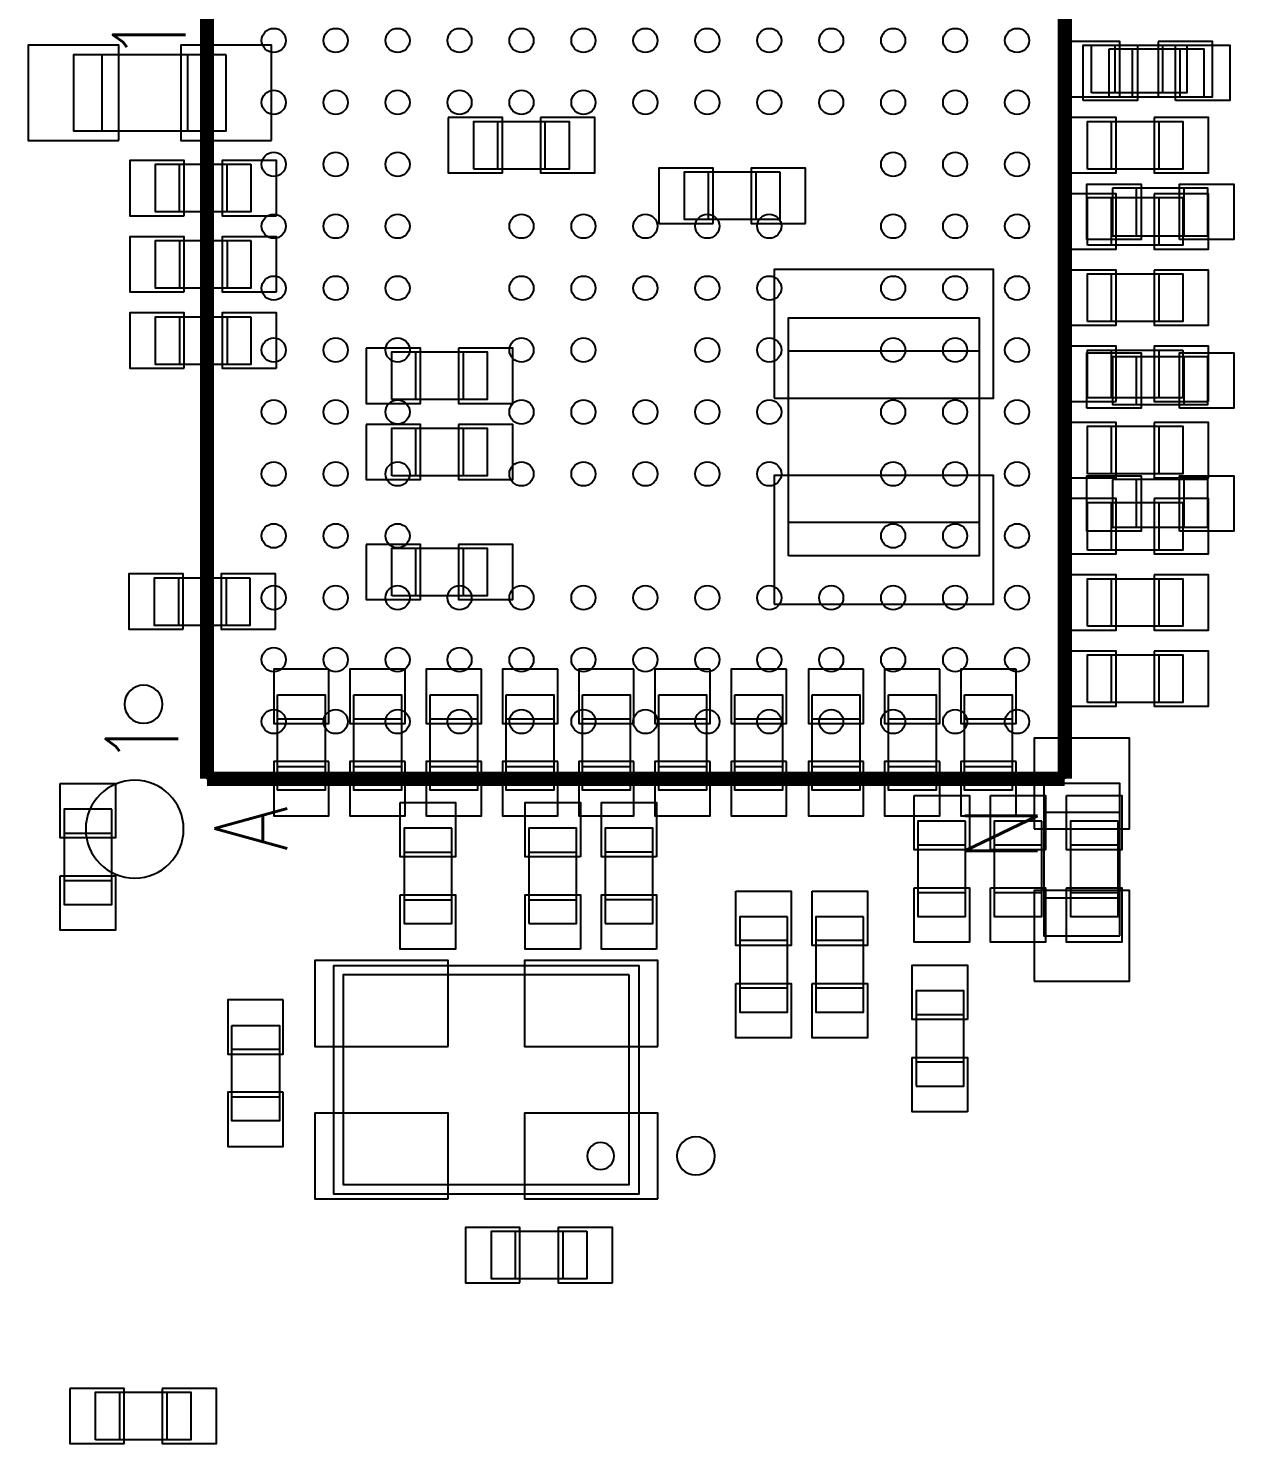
# Model space of a CAD drawing. Header units: millimetres. Extents: x -3139 to 3392, y -3139 to 3139.
# Drawn here: x 2877.15 to 2889.8, y -168.19 to -153.34 of the extents above; entities that cross this region are included whole.
import ezdxf

# ---------------------------------------------------------------- set-up
doc = ezdxf.new("R2010")
doc.units = ezdxf.units.MM
for name, color, linetype in [('PARTS_BOTTOM', 12, 'Continuous'), ('PARTS_TOP', 30, 'Continuous'), ('PINS_BOTTOM', 5, 'Continuous'), ('PINS_TOP', 1, 'Continuous'), ('SILK_BOTTOM', 85, 'Continuous'), ('SILK_TOP', 2, 'Continuous')]:
    doc.layers.add(name, color=color, linetype=linetype)
doc.styles.get("Standard").update_dxf_attribs({"font": 'txt.shx'})

# ---------------------------------------------------------------- blocks, each defined once
blk = doc.blocks.new('rasp')
at = {"layer": 'PARTS_BOTTOM'}
for points in [[(-143.805, -229.194), (-144.305, -229.194), (-144.305, -228.194), (-143.805, -228.194), (-143.805, -229.194)], [(-143.005, -229.234), (-143.505, -229.234), (-143.505, -228.234), (-143.005, -228.234), (-143.005, -229.234)], [(-142.205, -229.234), (-142.705, -229.234), (-142.705, -228.234), (-142.205, -228.234), (-142.205, -229.234)], [(-141.405, -229.234), (-141.905, -229.234), (-141.905, -228.234), (-141.405, -228.234), (-141.405, -229.234)], [(-141.105, -228.234), (-140.605, -228.234), (-140.605, -229.234), (-141.105, -229.234), (-141.105, -228.234)], [(-139.805, -229.234), (-140.305, -229.234), (-140.305, -228.234), (-139.805, -228.234), (-139.805, -229.234)], [(-139.005, -229.234), (-139.505, -229.234), (-139.505, -228.234), (-139.005, -228.234), (-139.005, -229.234)], [(-138.205, -229.234), (-138.705, -229.234), (-138.705, -228.234), (-138.205, -228.234), (-138.205, -229.234)], [(-137.405, -229.234), (-137.905, -229.234), (-137.905, -228.234), (-137.405, -228.234), (-137.405, -229.234)], [(-143.805, -228.444), (-144.305, -228.444)], [(-143.005, -228.484), (-143.505, -228.484)], [(-142.205, -228.484), (-142.705, -228.484)], [(-141.405, -228.484), (-141.905, -228.484)], [(-140.605, -228.484), (-141.105, -228.484)], [(-139.805, -228.484), (-140.305, -228.484)], [(-139.005, -228.484), (-139.505, -228.484)], [(-138.205, -228.484), (-138.705, -228.484)], [(-137.405, -228.484), (-137.905, -228.484)], [(-143.805, -228.944), (-144.305, -228.944)], [(-134.955, -228.894), (-136.555, -228.894), (-136.555, -229.694), (-134.955, -229.694), (-134.955, -228.894)], [(-136.255, -229.694), (-136.255, -228.894)], [(-135.355, -229.694), (-135.355, -228.894)], [(-143.005, -228.984), (-143.505, -228.984)], [(-142.205, -228.984), (-142.705, -228.984)], [(-141.405, -228.984), (-141.905, -228.984)], [(-140.605, -228.984), (-141.105, -228.984)], [(-139.805, -228.984), (-140.305, -228.984)], [(-139.005, -228.984), (-139.505, -228.984)], [(-138.205, -228.984), (-138.705, -228.984)], [(-137.405, -228.984), (-137.905, -228.984)], [(-137.485, -230.524), (-137.485, -230.024), (-136.485, -230.024), (-136.485, -230.524), (-137.485, -230.524)], [(-137.235, -230.524), (-137.235, -230.024)], [(-136.735, -230.524), (-136.735, -230.024)], [(-138.944, -232.373), (-141.444, -232.373), (-141.444, -230.373), (-138.944, -230.373), (-138.944, -232.373)], [(-141.094, -230.373), (-141.094, -232.373)], [(-139.294, -230.373), (-139.294, -232.373)], [(-137.485, -231.324), (-137.485, -230.824), (-136.485, -230.824), (-136.485, -231.324), (-137.485, -231.324)], [(-137.235, -231.324), (-137.235, -230.824)], [(-136.735, -231.324), (-136.735, -230.824)], [(-137.485, -232.124), (-137.485, -231.624), (-136.485, -231.624), (-136.485, -232.124), (-137.485, -232.124)], [(-137.235, -232.124), (-137.235, -231.624)], [(-136.735, -232.124), (-136.735, -231.624)], [(-142.975, -232.464), (-142.475, -232.464), (-142.475, -233.464), (-142.975, -233.464), (-142.975, -232.464)], [(-137.485, -232.934), (-137.485, -232.434), (-136.485, -232.434), (-136.485, -232.934), (-137.485, -232.934)], [(-137.235, -232.934), (-137.235, -232.434)], [(-136.735, -232.934), (-136.735, -232.434)], [(-142.975, -232.714), (-142.475, -232.714)], [(-142.975, -233.214), (-142.475, -233.214)], [(-137.485, -233.734), (-137.485, -233.234), (-136.485, -233.234), (-136.485, -233.734), (-137.485, -233.734)], [(-137.235, -233.734), (-137.235, -233.234)], [(-136.735, -233.734), (-136.735, -233.234)], [(-134.645, -233.944), (-132.245, -233.944), (-132.245, -237.144), (-134.645, -237.144), (-134.645, -233.944), (-134.545, -233.944)], [(-137.485, -234.534), (-137.485, -234.034), (-136.485, -234.034), (-136.485, -234.534), (-137.485, -234.534)], [(-137.235, -234.534), (-137.235, -234.034)], [(-136.735, -234.534), (-136.735, -234.034)], [(-134.545, -234.044), (-134.545, -237.044), (-132.345, -237.044), (-132.345, -234.044), (-134.545, -234.044)], [(-131.854, -234.49), (-131.354, -234.49), (-131.354, -235.49), (-131.854, -235.49), (-131.854, -234.49)], [(-143.005, -235.674), (-143.505, -235.674), (-143.505, -234.674), (-143.005, -234.674), (-143.005, -235.674)], [(-131.854, -234.74), (-131.354, -234.74)], [(-137.485, -235.334), (-137.485, -234.834), (-136.485, -234.834), (-136.485, -235.334), (-137.485, -235.334)], [(-137.235, -235.334), (-137.235, -234.834)], [(-136.735, -235.334), (-136.735, -234.834)], [(-143.005, -234.924), (-143.505, -234.924)], [(-131.854, -235.24), (-131.354, -235.24)], [(-143.005, -235.424), (-143.505, -235.424)], [(-140.585, -236.534), (-141.085, -236.534), (-141.085, -235.534), (-140.585, -235.534), (-140.585, -236.534)], [(-139.785, -236.534), (-140.285, -236.534), (-140.285, -235.534), (-139.785, -235.534), (-139.785, -236.534)], [(-138.525, -236.534), (-139.025, -236.534), (-139.025, -235.534), (-138.525, -235.534), (-138.525, -236.534)], [(-137.485, -236.134), (-137.485, -235.634), (-136.485, -235.634), (-136.485, -236.134), (-137.485, -236.134)], [(-137.235, -236.134), (-137.235, -235.634)], [(-136.735, -236.134), (-136.735, -235.634)], [(-140.585, -235.784), (-141.085, -235.784)], [(-139.785, -235.784), (-140.285, -235.784)], [(-138.525, -235.784), (-139.025, -235.784)], [(-140.585, -236.284), (-141.085, -236.284)], [(-139.785, -236.284), (-140.285, -236.284)], [(-138.525, -236.284), (-139.025, -236.284)], [(-137.485, -236.934), (-137.485, -236.434), (-136.485, -236.434), (-136.485, -236.934), (-137.485, -236.934)], [(-137.235, -236.934), (-137.235, -236.434)], [(-136.735, -236.934), (-136.735, -236.434)], [(-137.485, -237.734), (-137.485, -237.234), (-136.485, -237.234), (-136.485, -237.734), (-137.485, -237.734)], [(-137.235, -237.734), (-137.235, -237.234)], [(-136.735, -237.734), (-136.735, -237.234)], [(-134.015, -238.214), (-134.015, -237.714), (-133.015, -237.714), (-133.015, -238.214), (-134.015, -238.214)], [(-133.765, -238.214), (-133.765, -237.714)], [(-133.265, -238.214), (-133.265, -237.714)], [(-143.055, -238.014), (-142.555, -238.014), (-142.555, -239.014), (-143.055, -239.014), (-143.055, -238.014)], [(-142.255, -238.014), (-141.755, -238.014), (-141.755, -239.014), (-142.255, -239.014), (-142.255, -238.014)], [(-141.455, -238.014), (-140.955, -238.014), (-140.955, -239.014), (-141.455, -239.014), (-141.455, -238.014)], [(-138.715, -238.024), (-138.215, -238.024), (-138.215, -239.024), (-138.715, -239.024), (-138.715, -238.024)], [(-144.205, -238.274), (-144.205, -239.874), (-143.405, -239.874), (-143.405, -238.274), (-144.205, -238.274)], [(-142.555, -238.264), (-143.055, -238.264)], [(-142.255, -238.264), (-141.755, -238.264)], [(-141.455, -238.264), (-140.955, -238.264)], [(-138.715, -238.274), (-138.215, -238.274)], [(-143.405, -238.674), (-144.205, -238.674)], [(-142.555, -238.764), (-143.055, -238.764)], [(-142.255, -238.764), (-141.755, -238.764)], [(-141.455, -238.764), (-140.955, -238.764)], [(-138.715, -238.774), (-138.215, -238.774)], [(-129.665, -239.644), (-130.165, -239.644), (-130.165, -238.644), (-129.665, -238.644), (-129.665, -239.644)], [(-130.165, -238.894), (-129.665, -238.894)], [(-130.165, -239.394), (-129.665, -239.394)], [(-143.405, -239.574), (-144.205, -239.574)]]:
    blk.add_lwpolyline(points, dxfattribs=at)
blk.add_lwpolyline([(-132.786, -234.344, 1), (-132.503, -234.344, 1)], format="xyb", close=True, dxfattribs=at)
at = {"layer": 'PARTS_TOP'}
for points in [[(-144.265, -229.011), (-143.765, -229.011), (-143.765, -228.011), (-144.265, -228.011), (-144.265, -229.011)], [(-142.805, -228.971), (-142.305, -228.971), (-142.305, -227.971), (-142.805, -227.971), (-142.805, -228.971)], [(-141.035, -228.971), (-140.535, -228.971), (-140.535, -227.971), (-141.035, -227.971), (-141.035, -228.971)], [(-139.745, -228.971), (-139.245, -228.971), (-139.245, -227.971), (-139.745, -227.971), (-139.745, -228.971)], [(-142.305, -228.221), (-142.805, -228.221)], [(-140.535, -228.221), (-141.035, -228.221)], [(-139.245, -228.221), (-139.745, -228.221)], [(-143.765, -228.261), (-144.265, -228.261)], [(-143.765, -228.761), (-144.265, -228.761)], [(-142.305, -228.721), (-142.805, -228.721)], [(-140.535, -228.721), (-141.035, -228.721)], [(-139.245, -228.721), (-139.745, -228.721)], [(-136.158, -228.914), (-136.158, -229.414), (-135.158, -229.414), (-135.158, -228.914), (-136.158, -228.914)], [(-135.908, -228.914), (-135.908, -229.414)], [(-135.408, -228.914), (-135.408, -229.414)], [(-136.158, -229.714), (-136.158, -230.214), (-135.158, -230.214), (-135.158, -229.714), (-136.158, -229.714)], [(-135.908, -229.714), (-135.908, -230.214)], [(-135.408, -229.714), (-135.408, -230.214)], [(-136.158, -230.514), (-136.158, -231.014), (-135.158, -231.014), (-135.158, -230.514), (-136.158, -230.514)], [(-135.908, -230.514), (-135.908, -231.014)], [(-135.408, -230.514), (-135.408, -231.014)], [(-133.378, -231.034), (-133.378, -230.534), (-134.378, -230.534), (-134.378, -231.034), (-133.378, -231.034)], [(-134.128, -230.534), (-134.128, -231.034)], [(-133.628, -230.534), (-133.628, -231.034)], [(-135.155, -231.584), (-135.155, -232.084), (-134.155, -232.084), (-134.155, -231.584), (-135.155, -231.584)], [(-134.905, -231.584), (-134.905, -232.084)], [(-134.405, -231.584), (-134.405, -232.084)], [(-135.155, -232.384), (-135.155, -232.884), (-134.155, -232.884), (-134.155, -232.384), (-135.155, -232.384)], [(-134.905, -232.384), (-134.905, -232.884)], [(-134.405, -232.384), (-134.405, -232.884)], [(-135.085, -234.296), (-135.085, -233.796), (-136.085, -233.796), (-136.085, -234.296), (-135.085, -234.296)], [(-135.835, -233.796), (-135.835, -234.296)], [(-135.335, -233.796), (-135.335, -234.296)], [(-135.085, -235.096), (-135.085, -234.596), (-136.085, -234.596), (-136.085, -235.096), (-135.085, -235.096)], [(-135.835, -235.096), (-135.835, -234.596)], [(-135.335, -235.096), (-135.335, -234.596)], [(-136.085, -235.906), (-136.085, -236.406), (-135.085, -236.406), (-135.085, -235.906), (-136.085, -235.906)], [(-135.835, -236.406), (-135.835, -235.906)], [(-135.335, -236.406), (-135.335, -235.906)], [(-136.285, -239.474), (-136.285, -239.974), (-135.285, -239.974), (-135.285, -239.474), (-136.285, -239.474)], [(-136.035, -239.974), (-136.035, -239.474)], [(-135.535, -239.974), (-135.535, -239.474)]]:
    blk.add_lwpolyline(points, dxfattribs=at)
blk.add_lwpolyline([(-136.605, -229.474), (-136.605, -238.474), (-145.605, -238.474), (-145.605, -229.474)], close=True, dxfattribs=at)
blk.add_lwpolyline([(-136.589, -239.233, 1), (-135.562, -239.233, 1), (-136.589, -239.233)], format="xyb", dxfattribs=at)
at = {"layer": 'PINS_BOTTOM'}
for points in [[(-144.345, -228.494), (-143.765, -228.494), (-143.765, -227.924), (-144.345, -227.924)], [(-143.545, -228.534), (-142.965, -228.534), (-142.965, -227.964), (-143.545, -227.964)], [(-142.745, -228.534), (-142.165, -228.534), (-142.165, -227.964), (-142.745, -227.964)], [(-141.945, -228.534), (-141.365, -228.534), (-141.365, -227.964), (-141.945, -227.964)], [(-140.565, -227.964), (-141.145, -227.964), (-141.145, -228.534), (-140.565, -228.534)], [(-140.345, -228.534), (-139.765, -228.534), (-139.765, -227.964), (-140.345, -227.964)], [(-139.545, -228.534), (-138.965, -228.534), (-138.965, -227.964), (-139.545, -227.964)], [(-138.745, -228.534), (-138.165, -228.534), (-138.165, -227.964), (-138.745, -227.964)], [(-137.945, -228.534), (-137.365, -228.534), (-137.365, -227.964), (-137.945, -227.964)], [(-136.08, -229.794), (-136.08, -228.794), (-137.03, -228.794), (-137.03, -229.794)], [(-134.48, -229.794), (-134.48, -228.794), (-135.43, -228.794), (-135.43, -229.794)], [(-144.345, -229.464), (-143.765, -229.464), (-143.765, -228.894), (-144.345, -228.894)], [(-143.545, -229.504), (-142.965, -229.504), (-142.965, -228.934), (-143.545, -228.934)], [(-142.745, -229.504), (-142.165, -229.504), (-142.165, -228.934), (-142.745, -228.934)], [(-141.945, -229.504), (-141.365, -229.504), (-141.365, -228.934), (-141.945, -228.934)], [(-140.565, -228.934), (-141.145, -228.934), (-141.145, -229.504), (-140.565, -229.504)], [(-140.345, -229.504), (-139.765, -229.504), (-139.765, -228.934), (-140.345, -228.934)], [(-139.545, -229.504), (-138.965, -229.504), (-138.965, -228.934), (-139.545, -228.934)], [(-138.745, -229.504), (-138.165, -229.504), (-138.165, -228.934), (-138.745, -228.934)], [(-137.945, -229.504), (-137.365, -229.504), (-137.365, -228.934), (-137.945, -228.934)], [(-137.755, -229.984), (-137.755, -230.564), (-137.185, -230.564), (-137.185, -229.984)], [(-136.785, -229.984), (-136.785, -230.564), (-136.215, -230.564), (-136.215, -229.984)], [(-140.599, -232.523), (-140.599, -230.223), (-141.949, -230.223), (-141.949, -232.523)], [(-138.439, -232.523), (-138.439, -230.223), (-139.789, -230.223), (-139.789, -232.523)], [(-137.755, -230.784), (-137.755, -231.364), (-137.185, -231.364), (-137.185, -230.784)], [(-136.785, -230.784), (-136.785, -231.364), (-136.215, -231.364), (-136.215, -230.784)], [(-137.755, -231.584), (-137.755, -232.164), (-137.185, -232.164), (-137.185, -231.584)], [(-136.785, -231.584), (-136.785, -232.164), (-136.215, -232.164), (-136.215, -231.584)], [(-142.435, -232.194), (-143.015, -232.194), (-143.015, -232.764), (-142.435, -232.764)], [(-137.755, -232.394), (-137.755, -232.974), (-137.185, -232.974), (-137.185, -232.394)], [(-136.785, -232.394), (-136.785, -232.974), (-136.215, -232.974), (-136.215, -232.394)], [(-142.435, -233.164), (-143.015, -233.164), (-143.015, -233.734), (-142.435, -233.734)], [(-137.755, -233.194), (-137.755, -233.774), (-137.185, -233.774), (-137.185, -233.194)], [(-136.785, -233.194), (-136.785, -233.774), (-136.215, -233.774), (-136.215, -233.194)], [(-133.795, -233.744), (-134.695, -233.744), (-134.695, -235.144), (-133.795, -235.144)], [(-132.195, -233.744), (-133.095, -233.744), (-133.095, -235.144), (-132.195, -235.144)], [(-137.755, -233.994), (-137.755, -234.574), (-137.185, -234.574), (-137.185, -233.994)], [(-136.785, -233.994), (-136.785, -234.574), (-136.215, -234.574), (-136.215, -233.994)], [(-131.314, -234.22), (-131.894, -234.22), (-131.894, -234.79), (-131.314, -234.79)], [(-143.545, -234.974), (-142.965, -234.974), (-142.965, -234.404), (-143.545, -234.404)], [(-137.755, -234.794), (-137.755, -235.374), (-137.185, -235.374), (-137.185, -234.794)], [(-136.785, -234.794), (-136.785, -235.374), (-136.215, -235.374), (-136.215, -234.794)], [(-131.314, -235.19), (-131.894, -235.19), (-131.894, -235.76), (-131.314, -235.76)], [(-141.125, -235.834), (-140.545, -235.834), (-140.545, -235.264), (-141.125, -235.264)], [(-140.325, -235.834), (-139.745, -235.834), (-139.745, -235.264), (-140.325, -235.264)], [(-139.065, -235.834), (-138.485, -235.834), (-138.485, -235.264), (-139.065, -235.264)], [(-143.545, -235.944), (-142.965, -235.944), (-142.965, -235.374), (-143.545, -235.374)], [(-137.755, -235.594), (-137.755, -236.174), (-137.185, -236.174), (-137.185, -235.594)], [(-136.785, -235.594), (-136.785, -236.174), (-136.215, -236.174), (-136.215, -235.594)], [(-133.795, -235.944), (-134.695, -235.944), (-134.695, -237.344), (-133.795, -237.344)], [(-132.195, -235.944), (-133.095, -235.944), (-133.095, -237.344), (-132.195, -237.344)], [(-141.125, -236.804), (-140.545, -236.804), (-140.545, -236.234), (-141.125, -236.234)], [(-140.325, -236.804), (-139.745, -236.804), (-139.745, -236.234), (-140.325, -236.234)], [(-139.065, -236.804), (-138.485, -236.804), (-138.485, -236.234), (-139.065, -236.234)], [(-137.755, -236.394), (-137.755, -236.974), (-137.185, -236.974), (-137.185, -236.394)], [(-136.785, -236.394), (-136.785, -236.974), (-136.215, -236.974), (-136.215, -236.394)], [(-137.755, -237.194), (-137.755, -237.774), (-137.185, -237.774), (-137.185, -237.194)], [(-136.785, -237.194), (-136.785, -237.774), (-136.215, -237.774), (-136.215, -237.194)], [(-134.285, -237.674), (-134.285, -238.254), (-133.715, -238.254), (-133.715, -237.674)], [(-133.315, -237.674), (-133.315, -238.254), (-132.745, -238.254), (-132.745, -237.674)], [(-143.305, -237.799), (-144.305, -237.799), (-144.305, -238.749), (-143.305, -238.749)], [(-142.515, -237.744), (-143.095, -237.744), (-143.095, -238.314), (-142.515, -238.314)], [(-141.715, -237.744), (-142.295, -237.744), (-142.295, -238.314), (-141.715, -238.314)], [(-140.915, -237.744), (-141.495, -237.744), (-141.495, -238.314), (-140.915, -238.314)], [(-138.175, -237.754), (-138.755, -237.754), (-138.755, -238.324), (-138.175, -238.324)], [(-130.205, -238.944), (-129.625, -238.944), (-129.625, -238.374), (-130.205, -238.374)], [(-142.515, -238.714), (-143.095, -238.714), (-143.095, -239.284), (-142.515, -239.284)], [(-141.715, -238.714), (-142.295, -238.714), (-142.295, -239.284), (-141.715, -239.284)], [(-140.915, -238.714), (-141.495, -238.714), (-141.495, -239.284), (-140.915, -239.284)], [(-138.175, -238.724), (-138.755, -238.724), (-138.755, -239.294), (-138.175, -239.294)], [(-130.205, -239.914), (-129.625, -239.914), (-129.625, -239.344), (-130.205, -239.344)], [(-143.305, -239.399), (-144.305, -239.399), (-144.305, -240.349), (-143.305, -240.349)]]:
    blk.add_lwpolyline(points, close=True, dxfattribs=at)
at = {"layer": 'PINS_TOP'}
for points in [[(-143.725, -228.311), (-144.305, -228.311), (-144.305, -227.741), (-143.725, -227.741)], [(-142.265, -228.271), (-142.845, -228.271), (-142.845, -227.701), (-142.265, -227.701)], [(-140.495, -228.271), (-141.075, -228.271), (-141.075, -227.701), (-140.495, -227.701)], [(-139.205, -228.271), (-139.785, -228.271), (-139.785, -227.701), (-139.205, -227.701)], [(-142.265, -229.241), (-142.845, -229.241), (-142.845, -228.671), (-142.265, -228.671)], [(-140.495, -229.241), (-141.075, -229.241), (-141.075, -228.671), (-140.495, -228.671)], [(-139.205, -229.241), (-139.785, -229.241), (-139.785, -228.671), (-139.205, -228.671)], [(-143.725, -229.281), (-144.305, -229.281), (-144.305, -228.711), (-143.725, -228.711)], [(-136.428, -229.454), (-136.428, -228.874), (-135.858, -228.874), (-135.858, -229.454)], [(-135.458, -229.454), (-135.458, -228.874), (-134.888, -228.874), (-134.888, -229.454)], [(-136.428, -230.254), (-136.428, -229.674), (-135.858, -229.674), (-135.858, -230.254)], [(-135.458, -230.254), (-135.458, -229.674), (-134.888, -229.674), (-134.888, -230.254)], [(-136.428, -231.054), (-136.428, -230.474), (-135.858, -230.474), (-135.858, -231.054)], [(-135.458, -231.054), (-135.458, -230.474), (-134.888, -230.474), (-134.888, -231.054)], [(-134.078, -230.494), (-134.078, -231.074), (-134.648, -231.074), (-134.648, -230.494)], [(-133.108, -230.494), (-133.108, -231.074), (-133.678, -231.074), (-133.678, -230.494)], [(-135.425, -232.124), (-135.425, -231.544), (-134.855, -231.544), (-134.855, -232.124)], [(-134.455, -232.124), (-134.455, -231.544), (-133.885, -231.544), (-133.885, -232.124)], [(-135.425, -232.924), (-135.425, -232.344), (-134.855, -232.344), (-134.855, -232.924)], [(-134.455, -232.924), (-134.455, -232.344), (-133.885, -232.344), (-133.885, -232.924)], [(-135.785, -233.756), (-135.785, -234.336), (-136.355, -234.336), (-136.355, -233.756)], [(-134.815, -233.756), (-134.815, -234.336), (-135.385, -234.336), (-135.385, -233.756)], [(-135.785, -234.556), (-135.785, -235.136), (-136.355, -235.136), (-136.355, -234.556)], [(-134.815, -234.556), (-134.815, -235.136), (-135.385, -235.136), (-135.385, -234.556)], [(-136.355, -236.446), (-136.355, -235.866), (-135.785, -235.866), (-135.785, -236.446)], [(-135.385, -236.446), (-135.385, -235.866), (-134.815, -235.866), (-134.815, -236.446)], [(-136.555, -240.014), (-136.555, -239.434), (-135.985, -239.434), (-135.985, -240.014)], [(-135.585, -240.014), (-135.585, -239.434), (-135.015, -239.434), (-135.015, -240.014)]]:
    blk.add_lwpolyline(points, close=True, dxfattribs=at)
for centre in [(-144.355, -229.974), (-143.705, -229.974), (-143.055, -229.974), (-142.405, -229.974), (-141.755, -229.974), (-141.105, -229.974), (-140.455, -229.974), (-139.805, -229.974), (-139.155, -229.974), (-138.505, -229.974), (-137.855, -229.974), (-137.205, -229.974), (-144.355, -230.624), (-143.705, -230.624), (-143.055, -230.624), (-142.405, -230.624), (-141.755, -230.624), (-141.105, -230.624), (-140.455, -230.624), (-139.805, -230.624), (-139.155, -230.624), (-138.505, -230.624), (-137.855, -230.624), (-137.205, -230.624), (-144.355, -231.274), (-143.705, -231.274), (-143.055, -231.274), (-142.405, -231.274), (-141.755, -231.274), (-141.105, -231.274), (-140.455, -231.274), (-139.805, -231.274), (-139.155, -231.274), (-138.505, -231.274), (-137.855, -231.274), (-137.205, -231.274), (-144.355, -231.924), (-143.705, -231.924), (-138.505, -231.924), (-137.855, -231.924), (-137.205, -231.924), (-144.355, -232.574), (-143.705, -232.574), (-142.405, -232.574), (-141.755, -232.574), (-141.105, -232.574), (-140.455, -232.574), (-139.805, -232.574), (-138.505, -232.574), (-137.855, -232.574), (-137.205, -232.574), (-144.355, -233.224), (-143.705, -233.224), (-142.405, -233.224), (-141.755, -233.224), (-141.105, -233.224), (-140.455, -233.224), (-139.805, -233.224), (-138.505, -233.224), (-137.855, -233.224), (-137.205, -233.224), (-144.355, -233.874), (-143.705, -233.874), (-142.405, -233.874), (-141.755, -233.874), (-140.455, -233.874), (-139.805, -233.874), (-138.505, -233.874), (-137.855, -233.874), (-137.205, -233.874), (-144.355, -234.524), (-143.705, -234.524), (-142.405, -234.524), (-141.755, -234.524), (-141.105, -234.524), (-140.455, -234.524), (-139.805, -234.524), (-138.505, -234.524), (-137.855, -234.524), (-137.205, -234.524), (-144.355, -235.174), (-143.705, -235.174), (-142.405, -235.174), (-141.755, -235.174), (-141.105, -235.174), (-140.455, -235.174), (-139.805, -235.174), (-138.505, -235.174), (-137.855, -235.174), (-137.205, -235.174), (-144.355, -235.824), (-143.705, -235.824), (-138.505, -235.824), (-137.855, -235.824), (-137.205, -235.824), (-144.355, -236.474), (-143.705, -236.474), (-143.055, -236.474), (-142.405, -236.474), (-141.755, -236.474), (-141.105, -236.474), (-140.455, -236.474), (-139.805, -236.474), (-139.155, -236.474), (-138.505, -236.474), (-137.855, -236.474), (-137.205, -236.474), (-144.355, -237.124), (-143.705, -237.124), (-143.055, -237.124), (-142.405, -237.124), (-141.755, -237.124), (-141.105, -237.124), (-140.455, -237.124), (-139.805, -237.124), (-139.155, -237.124), (-138.505, -237.124), (-137.855, -237.124), (-137.205, -237.124), (-144.355, -237.774), (-143.705, -237.774), (-143.055, -237.774), (-142.405, -237.774), (-141.755, -237.774), (-141.105, -237.774), (-140.455, -237.774), (-139.805, -237.774), (-139.155, -237.774), (-138.505, -237.774), (-137.855, -237.774), (-137.205, -237.774)]:
    blk.add_circle(centre, 0.127, dxfattribs=at)
at = {"layer": 'SILK_BOTTOM'}
blk.add_lwpolyline([(-132.845, -233.344, 1), (-132.445, -233.344, 1)], format="xyb", close=True, dxfattribs=at)
at = {"layer": 'SILK_TOP', "const_width": 0.15}
for points in [[(-136.605, -229.474), (-145.605, -229.474)], [(-136.605, -238.474), (-136.605, -229.474)], [(-145.605, -238.474), (-136.605, -238.474)]]:
    blk.add_lwpolyline(points, dxfattribs=at)
at = {"layer": 'SILK_TOP'}
blk.add_lwpolyline([(-137.587, -239.14, 1), (-137.187, -239.14, 1)], format="xyb", close=True, dxfattribs=at)
at = {"layer": 'PARTS_TOP', "width": 0.8}
for s, p in [('N', (-135.745, -229.759)), ('A', (-135.847, -237.633)), ('13', (-144.127, -238.7)), ('1', (-136.736, -238.776))]:
    blk.add_text(s, height=0.762, rotation=180, dxfattribs=at).set_placement(p)

msp = doc.modelspace()

# ---------------------------------------------------------------- block references
at = {"rotation": 270}
msp.add_blockref('rasp', (3117.503, -297.818), dxfattribs=at)

doc.saveas('drawing.dxf')
